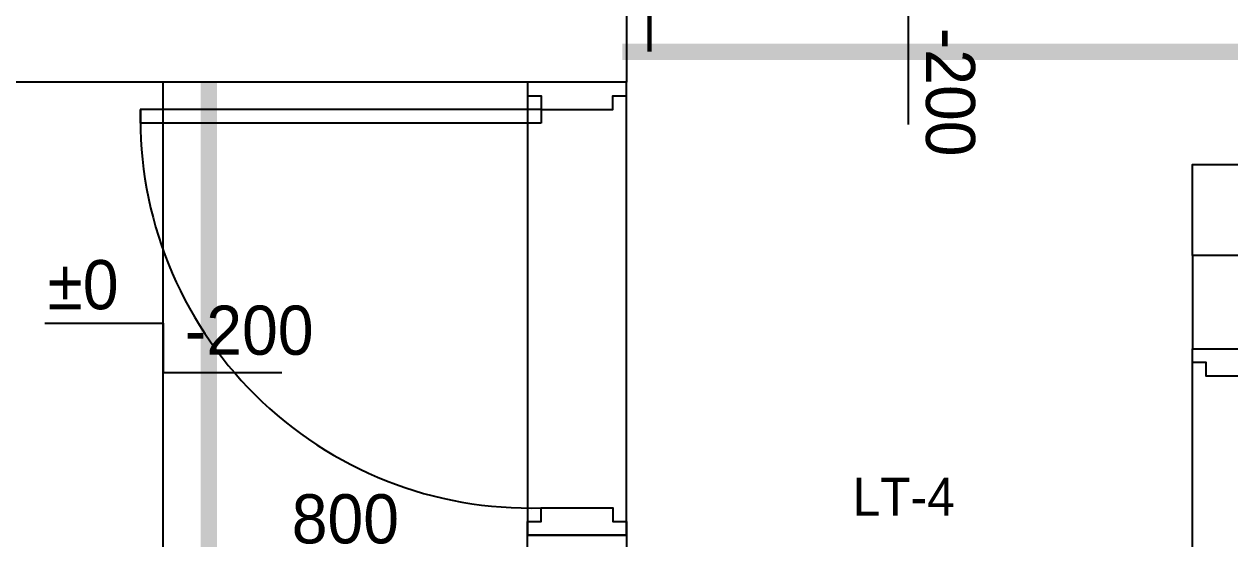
# Model space of a CAD drawing. Header units: millimetres. Extents: x 261942 to 379971, y 117646 to 213875.
# Drawn here: x 323443 to 326092, y 162207 to 163338 of the extents above; entities that cross this region are included whole.
import ezdxf
from ezdxf.enums import TextEntityAlignment as Align

# ---------------------------------------------------------------- set-up
doc = ezdxf.new("R2010")
doc.units = ezdxf.units.MM
doc.header["$LTSCALE"] = 100
doc.header["$PDMODE"] = 3
doc.linetypes.add('HID', pattern=[2.3, 1.5, -0.8])
doc.linetypes.add('HIDDEN', pattern=[9.525, 6.35, -3.175])
doc.layers.get('DEFPOINTS').update_dxf_attribs({"color": 248})
for name, color, linetype in [('02-WAL', 2, 'Continuous'), ('03-WAL NEW', 3, 'Continuous'), ('04-WIN', 4, 'Continuous'), ('06-LIGHT', 4, 'Continuous'), ('07-DIM', 5, 'Continuous'), ('FIN', 2, 'Continuous'), ('도면층4', 4, 'Continuous'), ('도면층5', 5, 'Continuous'), ('설비', 7, 'Continuous')]:
    doc.layers.add(name, color=color, linetype=linetype)
doc.styles.add('YOURNAME', font='HY울릉도M.TTF')
doc.styles.add('코레일둥고', font='Korail_Round_Gothic_Medium.ttf')
doc.dimstyles.new('YOURNAME-60', dxfattribs={"dimscale": 60, "dimtxt": 1.8, "dimasz": 0.9, "dimexe": 1, "dimexo": 3, "dimgap": 0.7, "dimtad": 1, "dimdec": 0, "dimzin": 0, "dimdsep": 46, "dimtxsty": 'YOURNAME', "dimblk": 'ARCHTICK', "dimcen": 0, "dimclrd": 1, "dimclre": 1, "dimclrt": 7, "dimadec": 0, "dimazin": 0, "dimtfac": 1, "dimtdec": 0, "dimtix": 1, "dimtmove": 2, "dimatfit": 3, "dimldrblk": 'ARCHTICK', "dimfxl": 0, "dimtolj": 1, "dimtzin": 0, "dimarcsym": 0})

# ---------------------------------------------------------------- blocks, each defined once
blk = doc.blocks.new('_ArchTick')
at = {"color": 0, "linetype": 'ByBlock', "const_width": 0.15}
blk.add_lwpolyline([(-0.5, -0.5), (0.5, 0.5)], dxfattribs=at)
blk = doc.blocks.new('*D134')
at = {"layer": '07-DIM', "color": 1, "lineweight": -2}
for p, q in [((323748.7, 162151.8), (324548.7, 162151.8)), ((323748.7, 161971.8), (323748.7, 162091.8)), ((324548.7, 161971.8), (324548.7, 162091.8))]:
    blk.add_line(p, q, dxfattribs=at)
at = {"layer": 'DEFPOINTS', "color": 0}
for p in [(323748.7, 162151.8), (324548.7, 162151.8), (324548.7, 162151.8)]:
    blk.add_point(p, dxfattribs=at)
at = {"layer": '07-DIM', "color": 1, "lineweight": -2, "xscale": 54, "yscale": 54, "zscale": 54, "rotation": 180}
blk.add_blockref('_ArchTick', (323748.7, 162151.8), dxfattribs=at)
at = {"layer": '07-DIM', "color": 1, "lineweight": -2, "xscale": 54, "yscale": 54, "zscale": 54}
blk.add_blockref('_ArchTick', (324548.7, 162151.8), dxfattribs=at)
at = {"layer": '07-DIM', "color": 7, "insert": (324148.7, 162250), "char_height": 108, "attachment_point": 5, "style": 'YOURNAME'}
blk.add_mtext('\\A1;800', dxfattribs=at)
blk = doc.blocks.new('FLOORPLAN')
at = {"layer": '02-WAL'}
for p, q in [((177358.9, 57096.5), (177358.9, 58663.5)), ((177358.9, 58663.5), (177576.9, 58663.5)), ((177576.9, 58663.5), (177576.9, 57992.5))]:
    blk.add_line(p, q, dxfattribs=at)
blk.add_lwpolyline([(177576.9, 59658.5), (174078.9, 59658.5), (174078.9, 59033.5), (173850.9, 59033.5), (173850.9, 59825.5), (177576.9, 59825.5), (177576.9, 59658.5)], dxfattribs=at)
blk.add_lwpolyline([(182794.9, 59277.5), (178819.9, 59277.5), (178819.9, 59072.5), (182594.9, 59072.5), (182594.9, 58857.5), (182794.9, 58857.5)], close=True, dxfattribs=at)
at = {"layer": '04-WIN'}
blk.add_line((177388.9, 59598.5), (176508.4, 59598.5), dxfattribs=at)
at = {"layer": '도면층4'}
for p, q in [((177358.9, 59658.5), (177358.9, 58663.5)), ((177576.9, 58663.5), (177576.9, 59658.5)), ((177388.9, 59598.5), (176508.4, 59598.5)), ((176508.4, 59598.5), (176508.4, 59568.5)), ((177388.9, 59598.5), (177388.9, 59568.5)), ((177388.9, 59568.5), (176508.9, 59568.5)), ((178819.9, 57992.5), (178819.9, 59072.5))]:
    blk.add_line(p, q, dxfattribs=at)
for points in [[(177358.9, 59658.5), (177358.9, 59628.5), (177388.9, 59628.5), (177388.9, 59598.5), (177546.9, 59598.5), (177546.9, 59628.5), (177576.9, 59628.5), (177576.9, 59658.5), (177358.9, 59658.5)], [(179019.9, 59072.5), (179019.9, 59042.5), (178989.9, 59042.5), (178989.9, 59012.5), (178849.9, 59012.5), (178849.9, 59042.5), (178819.9, 59042.5), (178819.9, 59072.5), (179019.9, 59072.5)], [(177358.9, 58663.5), (177358.9, 58693.5), (177388.9, 58693.5), (177388.9, 58723.5), (177546.9, 58723.5), (177546.9, 58693.5), (177576.9, 58693.5), (177576.9, 58663.5), (177358.9, 58663.5)]]:
    blk.add_lwpolyline(points, dxfattribs=at)
at = {"layer": '도면층5'}
blk.add_arc((177363, 59577.4), 854.3, 178.5875, 271.739, dxfattribs=at)

msp = doc.modelspace()

# ---------------------------------------------------------------- linework, layer by layer
at = {"layer": '03-WAL NEW'}
msp.add_lwpolyline([(326009.7, 162828.9), (326009.7, 163028.9), (329984.7, 163028.9), (329984.7, 162668.9)], dxfattribs=at)
at = {"layer": '06-LIGHT', "color": 10, "linetype": 'HID', "const_width": 36}
msp.add_lwpolyline([(324757.2, 163276.9), (329981.7, 163276.9, 0.414214), (329991.7, 163286.9), (329991.7, 167202.9)], format="xyb", dxfattribs=at)
at = {"layer": '06-LIGHT'}
for points in [[(325493.1, 163637.2), (325493.1, 163376.9), (325385.1, 163376.9), (325385.1, 163116.7)], [(323748.7, 160647.9), (323748.7, 163209.9)], [(323488.4, 162680.3), (323748.7, 162680.3), (323748.7, 162572.3), (324008.9, 162572.3)]]:
    msp.add_lwpolyline(points, dxfattribs=at)
at = {"layer": '06-LIGHT', "color": 10, "linetype": 'HID', "const_width": 36}
msp.add_lwpolyline([(323848.7, 160647.9), (323848.7, 163209.9)], dxfattribs=at)
at = {"layer": 'FIN', "color": 140, "linetype": 'HIDDEN', "ltscale": 0.2, "const_width": 10}
msp.add_lwpolyline([(321590.7, 163426.9), (324816.7, 163426.9), (324816.7, 163276.9)], dxfattribs=at)

# ---------------------------------------------------------------- block references
msp.add_blockref('FLOORPLAN', (147189.7, 103551.4))

# ---------------------------------------------------------------- texts
at = {"layer": '06-LIGHT', "style": '코레일둥고'}
msp.add_text('-200', height=108, rotation=270, dxfattribs=at).set_placement((325424, 163329.5))
for s, p in [('%%P0', (323494.4, 162711.2)), ('-200', (323796.1, 162611.2))]:
    msp.add_text(s, height=108, dxfattribs=at).set_placement(p)
at = {"layer": '설비', "color": 30, "style": '코레일둥고'}
msp.add_text('LT-4', height=83.33, dxfattribs=at).set_placement((325263.1, 162340.9), align=Align.TOP_LEFT)

# ---------------------------------------------------------------- dimensions: what is measured, and where the dimension line sits
at = {"layer": '07-DIM'}
dim = msp.add_linear_dim(base=(324548.7, 162151.8), p1=(323748.7, 162151.8), p2=(324548.7, 162151.8), dimstyle='YOURNAME-60', dxfattribs=at)
dim.commit()
dim.dimension.update_dxf_attribs({"geometry": '*D134', "text_midpoint": (324148.7, 162250)})

doc.saveas('drawing.dxf')
